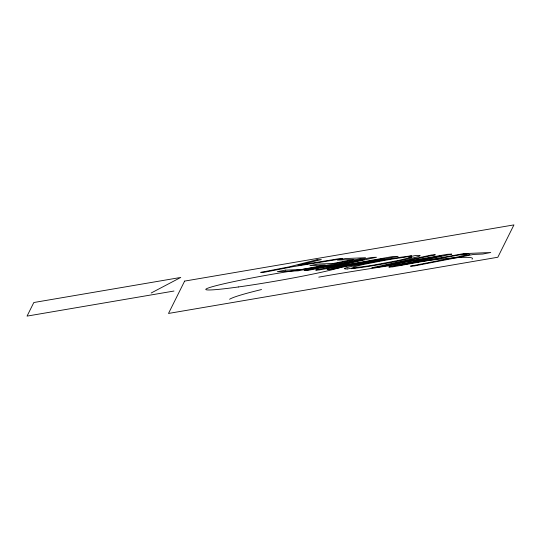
<?xml version="1.0" encoding="UTF-8"?>
<svg xmlns="http://www.w3.org/2000/svg" width="541" height="541" viewBox="0 0 541 541"><rect width="100%" height="100%" fill="white"/><g stroke="black" fill="none" stroke-linecap="round" stroke-linejoin="round"><path stroke-width="0.81" d="M344.854 268.424L345.002 268.336A30.438 1.596 -9.8 0 1 348.796 267.098L352.272 266.24A39.906 2.09 -9.8 0 1 358.602 264.833L367.65 262.994A55.365 2.894 -9.8 0 1 371.437 262.257L380.134 260.64A40.264 2.11 -9.8 0 1 388.641 259.153L392.164 258.571A31.797 1.664 -9.8 0 1 403.884 256.799L404.844 256.664A34.164 1.785 -9.8 0 1 411.62 255.839L404.208 257.354A23.912 1.251 -9.8 0 0 401.158 257.739A23.074 1.21 -9.8 0 0 391.819 259.146L388.282 259.734A30.418 1.589 -9.8 0 0 385.51 260.214L363.018 264.549L353.462 267.011A22.566 1.183 -9.8 0 0 353.151 267.376L354.849 267.477L347.64 268.945M151.189 292.992L180.748 277.445L33.819 302.52L27.05 316.106L173.979 291.038M411.451 262.764L451.694 254.128L447.251 254.317L409.138 261.12A200.055 10.468 -9.8 0 0 383.082 265.847L435.349 254.811L431.65 254.967L371.85 267.761L375.4 267.612L441.429 255.798L388.857 267.051L392.61 266.896L467.431 253.472L463.651 253.634L400.239 265.137L411.234 262.811M347.545 268.951L347.011 268.965A37.079 1.941 -9.8 0 1 344.827 268.431M229.56 299.281A160.677 8.406 -9.8 0 1 261.533 289.536M318.757 277.141A148.505 7.77 -9.8 0 1 472.083 259.173M184.623 281.097L168.501 313.449L497.828 257.245L513.95 224.894L184.623 281.097M411.288 257.273L399.197 260.302L373.919 265.022A24.176 1.265 -9.8 0 1 368.901 265.82L366.555 266.172A23.175 1.21 -9.8 0 1 358.406 267.213L351.278 268.674A33.67 1.765 -9.8 0 0 358.5 267.842A34.786 1.819 -9.8 0 0 361.023 267.497A32.467 1.697 -9.8 0 0 373.953 265.523L376.313 265.131A42.198 2.211 -9.8 0 0 394.747 261.79L413.737 257.773A32.446 1.697 -9.8 0 0 417.314 256.833L419.471 256.103A31.655 1.657 -9.8 0 0 420.174 255.623L415.698 255.467L408.57 256.928L411.207 256.901A24.277 1.271 -9.8 0 1 411.288 257.273M317.046 259.734L289.279 266.835L260.715 272.387L264.4 272.238L292.965 266.679L342.554 258.672L338.071 258.862L298.023 265.381L321.334 259.558L317.046 259.734M364.093 259.457L315.741 270.094L319.062 269.959L384.516 258.463L327.109 269.621L330.659 269.479L398.088 256.36L392.55 256.59L326.906 268.147L376.489 257.259L371.539 257.469L304.103 270.581L307.653 270.432L364.093 259.457M285.283 270.148L277.323 271.697L298.091 270.831L365.52 257.719L345.401 258.557L337.442 260.106L353.882 259.416L333.229 263.433L317.838 264.076L309.925 265.617L325.317 264.975L302.365 269.438L285.283 270.148M468.682 253.425L460.722 254.967L469.926 254.588L410.457 266.152L414.135 265.996L473.612 254.432L482.782 254.054L490.734 252.505L468.682 253.425M238.331 286.967A70.073 3.665 -9.8 0 0 343.934 265.753A70.073 3.665 -9.8 0 0 242.51 279.805A70.073 3.665 -9.8 0 0 238.331 286.967"/></g></svg>
